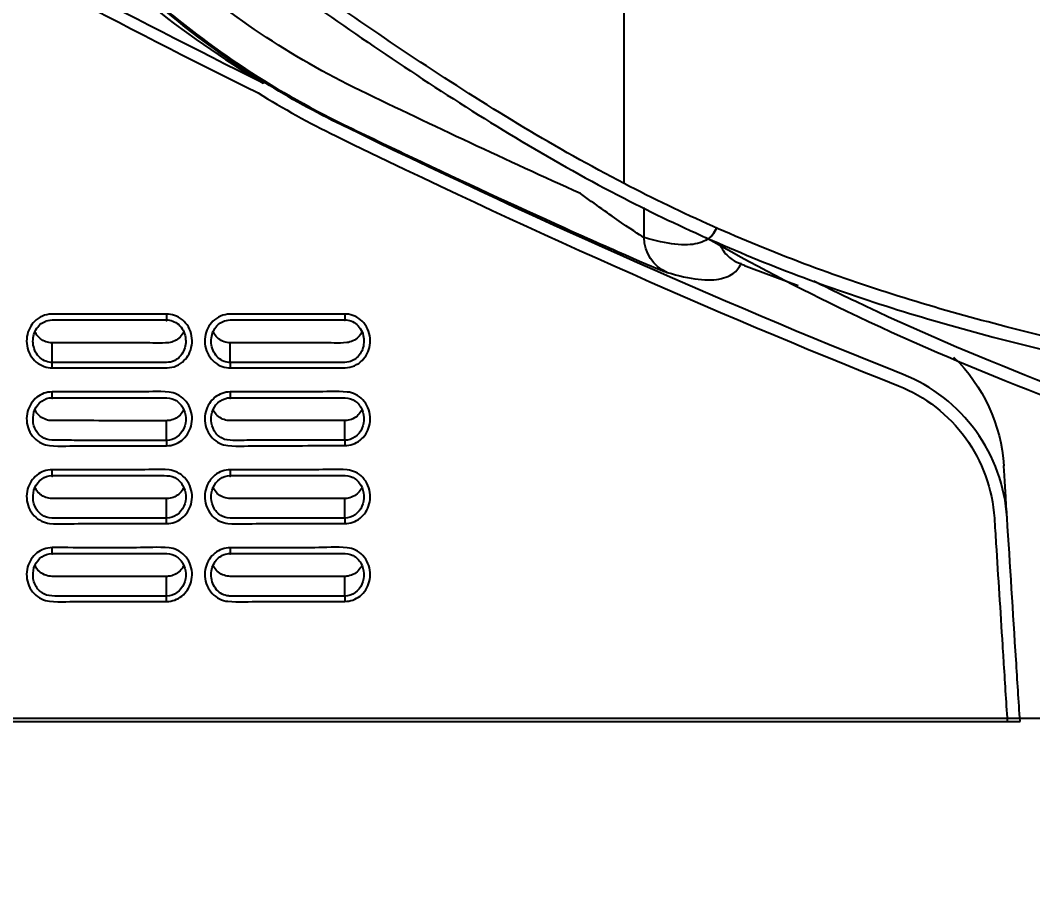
# Model space of a CAD drawing. Extents: x 5656 to 11650, y -52 to 2475.
# Drawn here: x 9267.8 to 9347.4, y 662.2 to 730 of the extents above; entities that cross this region are included whole.
import ezdxf

# ---------------------------------------------------------------- set-up
doc = ezdxf.new("R2010")
doc.units = 0
doc.header["$LTSCALE"] = 20
doc.header["$MEASUREMENT"] = 0
doc.layers.get('0').update_dxf_attribs({"linetype": 'CONTINUOUS'})
doc.layers.get('DEFPOINTS').update_dxf_attribs({"linetype": 'CONTINUOUS'})
doc.layers.add('1', color=7, linetype='CONTINUOUS')
doc.styles.get("Standard").update_dxf_attribs({"font": 'NanumGothic.ttf'})
doc.dimstyles.get("Standard").update_dxf_attribs({"dimtxt": 2.7, "dimasz": 2.5, "dimexe": 1.5, "dimexo": 1.5, "dimgap": 1.5, "dimtad": 1, "dimdec": 0, "dimlfac": 10, "dimzin": 0, "dimdsep": 46, "dimtxsty": 'Standard', "dimcen": 0, "dimclrt": 2, "dimadec": 0, "dimazin": 0, "dimtfac": 1, "dimtdec": 0, "dimtmove": 0, "dimatfit": 3, "dimfxl": 0, "dimtolj": 1, "dimtzin": 0, "dimarcsym": 0})

# ---------------------------------------------------------------- blocks, each defined once
blk = doc.blocks.new('*D23')
at = {"color": 3, "linetype": 'ByBlock', "lineweight": -2}
for p, q in [((9712.298, 691.893), (9712.298, 42.121)), ((9014.743, 293.403), (9014.743, 42.121)), ((9034.743, 47.121), (9692.298, 47.121))]:
    blk.add_line(p, q, dxfattribs=at)
at = {"color": 3}
for points in [[(9034.743, 50.454), (9034.743, 43.787), (9014.743, 47.121)], [(9692.298, 50.454), (9692.298, 43.787), (9712.298, 47.121)]]:
    blk.add_solid(points, dxfattribs=at)
at = {"layer": 'DEFPOINTS', "color": 0}
for p in [(9712.298, 693.393), (9014.743, 294.903), (9712.298, 47.121)]:
    blk.add_point(p, dxfattribs=at)
at = {"color": 2, "insert": (9363.52, 70.64), "char_height": 25, "attachment_point": 5}
blk.add_mtext('\\A1;{\\fNanumGothic|b0|i0|c0|p50;700}', dxfattribs=at)

msp = doc.modelspace()

# ---------------------------------------------------------------- linework, layer by layer
at = {"color": 7}
msp.add_line((9039.918, 675.151), (9703.298, 675.151), dxfattribs=at)
at = {"layer": '1', "color": 0, "linetype": 'Continuous'}
for p, q in [((9270.325, 703.097), (9270.325, 704.642)), ((9284.325, 703.096), (9284.325, 704.642)), ((9279.325, 696.979), (9279.325, 698.525)), ((9293.325, 696.985), (9293.325, 698.531)), ((9279.325, 690.864), (9279.325, 692.41)), ((9293.325, 690.868), (9293.325, 692.414)), ((9279.325, 684.748), (9279.325, 686.294)), ((9293.325, 684.751), (9293.325, 686.297))]:
    msp.add_line(p, q, dxfattribs=at)
at = {"layer": '1', "color": 0, "linetype": 'Continuous', "extrusion": (0, 0, -1)}
for centre, major_axis, ratio, start_param, end_param in [((9286.506, 724.229), (0.527, 0.85), 0.203101, 5.825232, 6.283098), ((9319.841, 712.926), (0.86, 2.874), 0.996884, 3.26037, 4.417299), ((9279.325, 706.878), (0, -0.5), 0.000356, 4.678122, 6.786029), ((9293.325, 706.886), (0, -0.5), 0.001551, 4.677702, 6.786029), ((9332.13, 694.168), (-12.974, -0.825), 0.999993, 2.402259, 3.142017), ((9270.325, 702.659), (0, -0.5), 0.001141, 1.605159, 2.638749), ((9284.325, 702.658), (0, -0.5), 0.000791, 3.644436, 4.677822), ((9270.325, 700.764), (0, 0.5), 0.001185, 2.638749, 4.74648), ((9284.325, 700.763), (0, 0.5), 0.000736, 1.536352, 3.644436), ((9279.325, 696.541), (0, 0.5), 0.000084, 0.502843, 1.536456), ((9293.325, 696.547), (0, 0.5), 0.001162, 0.502844, 1.535733), ((9270.325, 694.649), (0, 0.5), 0.001329, 2.638749, 4.746518), ((9284.325, 694.648), (0, -0.5), 0.000555, 4.6779, 6.786029), ((9279.325, 690.426), (0, 0.5), 0.000081, 4.746772, 5.780342), ((9293.325, 690.43), (0, -0.5), 0.00093, 3.644436, 4.677384), ((9270.325, 688.535), (0, -0.5), 0.001475, 5.780341, 7.888149), ((9284.325, 688.531), (0, 0.5), 0.000372, 1.536262, 3.644436), ((9279.325, 684.31), (0, -0.5), 0.000248, 1.605233, 2.638749), ((9293.325, 684.312), (0, 0.5), 0.000695, 0.502843, 1.535825)]:
    msp.add_ellipse(centre, major_axis=major_axis, ratio=ratio, start_param=start_param, end_param=end_param, dxfattribs=at)
at = {"layer": '1', "color": 0, "linetype": 'Continuous'}
for points, knots in [([(9324.437, 804.349), (9332.783, 801.094), (9353.199, 793.467), (9386.051, 782.547), (9423.052, 771.759), (9460.376, 761.825), (9493.916, 753.577), (9523.671, 747.365), (9549.432, 742.711), (9575.019, 738.488), (9600.011, 734.617), (9623.935, 731.384), (9646.673, 728.824), (9668.308, 726.935), (9688.416, 725.703), (9701.331, 725.251), (9707.321, 725.111)], [0, 0, 0, 0, 0.068423, 0.16654, 0.264421, 0.362867, 0.461642, 0.528285, 0.595086, 0.661645, 0.726435, 0.788313, 0.846094, 0.901252, 0.954235, 1, 1, 1, 1]), ([(9707.32, 725.088), (9707.321, 725.088), (9706.259, 725.106), (9703.084, 725.163), (9701.761, 725.188), (9698.555, 725.25), (9696.676, 725.287), (9690.34, 725.418), (9685.153, 725.531), (9675.913, 725.773), (9672.575, 725.866), (9665.565, 726.085), (9661.893, 726.209), (9650.59, 726.623), (9642.599, 726.959), (9625.76, 727.805), (9616.882, 728.32), (9598.758, 729.539), (9589.46, 730.244), (9570.421, 731.853), (9560.688, 732.741), (9541.054, 734.688), (9531.087, 735.779), (9511.188, 738.372), (9501.234, 739.873), (9471.392, 745.113), (9451.523, 749.588), (9421.776, 757.608), (9411.871, 760.505), (9392.117, 766.855), (9382.328, 770.281), (9353.229, 781.135), (9334.161, 789.163), (9315.323, 797.738)], [0, 0, 0, 0, 0.0625, 0.0625, 0.09375, 0.09375, 0.125, 0.125, 0.1875, 0.1875, 0.21875, 0.21875, 0.25, 0.25, 0.3125, 0.3125, 0.375, 0.375, 0.4375, 0.4375, 0.5, 0.5, 0.5625, 0.5625, 0.625, 0.625, 0.75, 0.75, 0.8125, 0.8125, 0.875, 0.875, 1, 1, 1, 1]), ([(9315.27, 717.151), (9315.272, 720.816), (9315.275, 724.48), (9315.285, 739.886), (9315.293, 751.627), (9315.308, 774.473), (9315.315, 785.578), (9315.322, 796.683)], [0, 0, 0, 0, 0.138228, 0.138228, 0.581115, 0.581115, 1, 1, 1, 1]), ([(9315.322, 796.683), (9334.218, 788.096), (9353.345, 780.06), (9382.537, 769.204), (9392.361, 765.78), (9412.176, 759.443), (9422.111, 756.553), (9451.949, 748.548), (9471.878, 744.084), (9501.813, 738.863), (9511.797, 737.368), (9531.758, 734.787), (9541.752, 733.702), (9561.439, 731.763), (9571.199, 730.878), (9590.281, 729.281), (9599.601, 728.581), (9617.768, 727.371), (9626.666, 726.861), (9643.535, 726.023), (9651.539, 725.692), (9662.861, 725.286), (9666.541, 725.165), (9673.554, 724.954), (9676.893, 724.864), (9686.131, 724.633), (9691.316, 724.525), (9697.651, 724.401), (9699.529, 724.366), (9702.733, 724.309), (9704.055, 724.286), (9707.226, 724.233), (9708.287, 724.217), (9708.286, 724.217)], [0, 0, 0, 0, 0.125, 0.125, 0.1875, 0.1875, 0.25, 0.25, 0.375, 0.375, 0.4375, 0.4375, 0.5, 0.5, 0.5625, 0.5625, 0.625, 0.625, 0.6875, 0.6875, 0.75, 0.75, 0.78125, 0.78125, 0.8125, 0.8125, 0.875, 0.875, 0.90625, 0.90625, 0.9375, 0.9375, 1, 1, 1, 1]), ([(9254.849, 782.415), (9254.905, 776.067), (9255.856, 769.765), (9259.398, 757.759), (9262.047, 751.914), (9267.077, 743.973), (9268.929, 741.451), (9272.99, 736.656), (9275.216, 734.371), (9282.27, 728.074), (9287.518, 724.556), (9293.233, 721.791)], [0, 0, 0, 0, 0.25, 0.25, 0.5, 0.5, 0.625, 0.625, 0.75, 0.75, 1, 1, 1, 1]), ([(9294.539, 724.454), (9289.071, 727.1), (9284.095, 730.435), (9277.351, 736.447), (9275.219, 738.633), (9271.33, 743.217), (9269.557, 745.63), (9264.741, 753.224), (9262.205, 758.816), (9258.813, 770.301), (9257.902, 776.33), (9257.849, 782.404)], [0, 0, 0, 0, 0.25, 0.25, 0.375, 0.375, 0.5, 0.5, 0.75, 0.75, 1, 1, 1, 1]), ([(9315.27, 717.151), (9309.929, 719.92), (9304.791, 723.062), (9294.713, 729.705), (9289.751, 733.169), (9284.872, 736.783)], [0, 0, 0, 0, 0.5, 0.5, 1, 1, 1, 1]), ([(9284.28, 735.945), (9289.25, 732.264), (9294.305, 728.737), (9304.577, 721.981), (9309.817, 718.793), (9315.269, 715.992)], [0, 0, 0, 0, 0.5, 0.5, 1, 1, 1, 1]), ([(9293.233, 721.791), (9295.033, 720.92), (9296.837, 720.056), (9302.615, 717.317), (9306.604, 715.47), (9310.61, 713.663)], [0, 0, 0, 0, 0.312735, 0.312735, 1, 1, 1, 1]), ([(9712.298, 693.393), (9712.299, 693.393), (9711.201, 693.393), (9706.886, 693.394), (9703.701, 693.395), (9695.298, 693.403), (9690.016, 693.409), (9680.967, 693.422), (9677.752, 693.428), (9670.933, 693.44), (9667.32, 693.448), (9656.192, 693.476), (9648.267, 693.501), (9631.653, 693.563), (9623.033, 693.601), (9605.19, 693.69), (9595.968, 693.741), (9576.909, 693.862), (9567.12, 693.933), (9537.737, 694.187), (9517.871, 694.409), (9477.586, 695.064), (9457.113, 695.476), (9426.184, 696.567), (9415.877, 697.009), (9395.291, 698.252), (9385.01, 699.051), (9364.57, 701.696), (9354.407, 703.513), (9339.301, 707.47), (9334.267, 709.03), (9324.544, 712.68), (9319.835, 714.784), (9315.27, 717.151)], [0, 0, 0, 0, 0.0625, 0.0625, 0.125, 0.125, 0.1875, 0.1875, 0.21875, 0.21875, 0.25, 0.25, 0.3125, 0.3125, 0.375, 0.375, 0.4375, 0.4375, 0.5, 0.5, 0.625, 0.625, 0.75, 0.75, 0.8125, 0.8125, 0.875, 0.875, 0.9375, 0.9375, 0.96875, 0.96875, 1, 1, 1, 1]), ([(9316.849, 712.91), (9316.743, 712.951), (9316.02, 713.424), (9314.131, 714.723), (9312.979, 715.538), (9311.844, 716.361)], [0, 0, 0, 0, 0.5, 0.5, 1, 1, 1, 1]), ([(9315.269, 715.992), (9319.828, 713.65), (9324.53, 711.568), (9334.234, 707.952), (9339.254, 706.406), (9354.311, 702.477), (9364.441, 700.666), (9384.813, 698.024), (9395.06, 697.221), (9415.578, 695.972), (9425.852, 695.529), (9456.68, 694.434), (9477.091, 694.022), (9517.252, 693.363), (9537.058, 693.139), (9566.351, 692.877), (9576.109, 692.803), (9595.125, 692.675), (9604.326, 692.622), (9622.129, 692.529), (9630.73, 692.49), (9647.308, 692.424), (9655.223, 692.396), (9666.333, 692.362), (9669.942, 692.352), (9676.759, 692.333), (9679.972, 692.325), (9689.017, 692.304), (9694.3, 692.294), (9702.705, 692.278), (9705.891, 692.273), (9710.208, 692.266), (9711.305, 692.264), (9711.305, 692.264)], [0, 0, 0, 0, 0.03125, 0.03125, 0.0625, 0.0625, 0.125, 0.125, 0.1875, 0.1875, 0.25, 0.25, 0.375, 0.375, 0.5, 0.5, 0.5625, 0.5625, 0.625, 0.625, 0.6875, 0.6875, 0.75, 0.75, 0.78125, 0.78125, 0.8125, 0.8125, 0.875, 0.875, 0.9375, 0.9375, 1, 1, 1, 1]), ([(9310.61, 713.663), (9312.535, 712.795), (9314.462, 711.944), (9317.45, 710.652), (9318.486, 710.222), (9318.647, 710.173)], [0, 0, 0, 0, 0.5, 0.5, 1, 1, 1, 1]), ([(9321.992, 712.893), (9322.043, 712.935), (9322.091, 712.978), (9322.378, 713.272), (9322.499, 713.597), (9322.5, 713.598), (9322.378, 713.272), (9321.891, 712.773), (9321.525, 712.559), (9320.086, 712.209), (9318.668, 712.364), (9316.849, 712.91)], [0, 0, 0, 0, 0.034488, 0.034488, 0.227591, 0.227591, 0.420693, 0.420693, 0.613795, 0.613795, 1, 1, 1, 1]), ([(9321.688, 712.925), (9325.307, 710.849), (9329.02, 708.93), (9342.107, 702.664), (9351.76, 698.936), (9371.459, 692.631), (9381.509, 690.076), (9401.807, 686.188), (9412.081, 684.872), (9432.675, 683.363), (9442.986, 683.205), (9463.535, 683.18), (9473.778, 683.19), (9504.34, 683.19), (9524.517, 683.19), (9564.114, 683.191), (9583.561, 683.191), (9620.21, 683.191), (9637.37, 683.191), (9660.496, 683.19), (9667.701, 683.19), (9680.407, 683.19), (9685.914, 683.19), (9694.763, 683.19), (9698.142, 683.19), (9702.594, 683.19), (9703.721, 683.19), (9703.72, 683.19)], [0, 0, 0, 0, 0.026199, 0.026199, 0.09112, 0.09112, 0.15604, 0.15604, 0.22096, 0.22096, 0.28588, 0.28588, 0.3508, 0.3508, 0.48064, 0.48064, 0.61048, 0.61048, 0.74032, 0.74032, 0.80524, 0.80524, 0.87016, 0.87016, 0.93508, 0.93508, 1, 1, 1, 1]), ([(9322.779, 712.358), (9322.843, 712.223), (9323.1, 711.773), (9323.64, 711.194), (9324.2, 710.936), (9324.457, 710.858)], [0, 0, 0, 0, 0.193652, 0.663164, 1, 1, 1, 1]), ([(9318.647, 710.173), (9320.485, 709.621), (9321.926, 709.46), (9323.407, 709.798), (9323.787, 710.008), (9324.302, 710.5), (9324.438, 710.823), (9324.438, 710.822), (9324.438, 710.822), (9324.438, 710.822)], [0, 0, 0, 0, 0.499963, 0.499963, 0.749944, 0.749944, 0.999925, 0.999925, 1, 1, 1, 1]), ([(9704.719, 684.155), (9704.72, 684.155), (9703.597, 684.156), (9699.159, 684.156), (9695.792, 684.156), (9686.969, 684.156), (9681.479, 684.156), (9668.799, 684.156), (9661.607, 684.156), (9638.494, 684.156), (9621.33, 684.156), (9584.663, 684.156), (9565.197, 684.156), (9525.544, 684.156), (9505.334, 684.156), (9474.722, 684.155), (9464.461, 684.148), (9443.876, 684.165), (9433.546, 684.3), (9412.911, 685.76), (9402.613, 687.052), (9382.268, 690.899), (9372.193, 693.439), (9352.445, 699.72), (9342.767, 703.44), (9332.334, 708.416), (9331.254, 708.943), (9330.18, 709.481)], [0, 0, 0, 0, 0.066155, 0.066155, 0.132311, 0.132311, 0.198466, 0.198466, 0.264621, 0.264621, 0.396932, 0.396932, 0.529242, 0.529242, 0.661553, 0.661553, 0.727708, 0.727708, 0.793864, 0.793864, 0.860019, 0.860019, 0.926174, 0.926174, 0.99233, 0.99233, 1, 1, 1, 1]), ([(9279.326, 706.895), (9277.851, 706.894), (9276.376, 706.894), (9273.427, 706.895), (9271.952, 706.895), (9270.477, 706.896), (9270.23, 706.896), (9269.975, 706.88), (9269.501, 706.728), (9269.274, 706.601), (9268.913, 706.3), (9268.766, 706.129), (9268.529, 705.747), (9268.439, 705.528), (9268.329, 705.067), (9268.312, 704.819), (9268.358, 704.329), (9268.425, 704.081), (9268.634, 703.631), (9268.78, 703.422), (9269.123, 703.082), (9269.323, 702.943), (9269.741, 702.754), (9269.964, 702.697), (9270.233, 702.677), (9270.279, 702.676), (9270.325, 702.676)], [0, 0, 0, 0, 0.28603, 0.28603, 0.572065, 0.572065, 0.572065, 0.620511, 0.620511, 0.669566, 0.669566, 0.712304, 0.712304, 0.757289, 0.757289, 0.80458, 0.80458, 0.853294, 0.853294, 0.901539, 0.901539, 0.947611, 0.947611, 0.991159, 0.991159, 1, 1, 1, 1]), ([(9270.325, 702.676), (9271.8, 702.675), (9273.274, 702.674), (9276.224, 702.674), (9277.699, 702.674), (9279.173, 702.674), (9279.421, 702.674), (9279.675, 702.69), (9280.15, 702.843), (9280.377, 702.969), (9280.737, 703.271), (9280.884, 703.442), (9281.122, 703.825), (9281.212, 704.044), (9281.322, 704.506), (9281.339, 704.754), (9281.292, 705.245), (9281.225, 705.493), (9281.015, 705.943), (9280.87, 706.151), (9280.527, 706.491), (9280.327, 706.629), (9279.908, 706.817), (9279.686, 706.874), (9279.418, 706.893), (9279.372, 706.895), (9279.326, 706.895)], [0, 0, 0, 0, 0.286027, 0.286027, 0.572049, 0.572049, 0.572049, 0.620498, 0.620498, 0.669553, 0.669553, 0.712324, 0.712324, 0.757375, 0.757375, 0.804735, 0.804735, 0.853481, 0.853481, 0.901695, 0.901695, 0.947695, 0.947695, 0.991176, 0.991176, 1, 1, 1, 1]), ([(9293.326, 706.903), (9292.993, 706.903), (9292.66, 706.902), (9290.993, 706.901), (9289.66, 706.9), (9287.044, 706.898), (9285.761, 706.897), (9284.478, 706.897), (9284.23, 706.897), (9283.976, 706.88), (9283.502, 706.727), (9283.274, 706.6), (9282.914, 706.298), (9282.767, 706.127), (9282.53, 705.744), (9282.439, 705.524), (9282.33, 705.063), (9282.313, 704.814), (9282.36, 704.324), (9282.427, 704.076), (9282.637, 703.626), (9282.783, 703.417), (9283.126, 703.079), (9283.326, 702.94), (9283.744, 702.753), (9283.967, 702.696), (9284.235, 702.677), (9284.28, 702.675), (9284.326, 702.675)], [0, 0, 0, 0, 0.064652, 0.064652, 0.323258, 0.323258, 0.572033, 0.572033, 0.572033, 0.620506, 0.620506, 0.669583, 0.669583, 0.712378, 0.712378, 0.75745, 0.75745, 0.804822, 0.804822, 0.853572, 0.853572, 0.901784, 0.901784, 0.947776, 0.947776, 0.991242, 0.991242, 1, 1, 1, 1]), ([(9284.326, 702.675), (9285.801, 702.676), (9287.275, 702.677), (9290.225, 702.679), (9291.699, 702.68), (9293.174, 702.681), (9293.422, 702.681), (9293.676, 702.698), (9294.15, 702.851), (9294.377, 702.978), (9294.738, 703.28), (9294.885, 703.451), (9295.122, 703.834), (9295.213, 704.054), (9295.322, 704.516), (9295.339, 704.765), (9295.292, 705.255), (9295.225, 705.503), (9295.015, 705.953), (9294.869, 706.162), (9294.526, 706.501), (9294.326, 706.639), (9293.908, 706.826), (9293.685, 706.882), (9293.418, 706.901), (9293.372, 706.903), (9293.326, 706.903)], [0, 0, 0, 0, 0.286007, 0.286007, 0.57201, 0.57201, 0.57201, 0.620474, 0.620474, 0.669542, 0.669542, 0.712344, 0.712344, 0.757444, 0.757444, 0.804855, 0.804855, 0.853633, 0.853633, 0.901844, 0.901844, 0.947806, 0.947806, 0.991237, 0.991237, 1, 1, 1, 1]), ([(9270.325, 703.097), (9270.325, 703.097), (9270.325, 703.097), (9270.29, 703.097), (9270.254, 703.098), (9270.046, 703.115), (9269.874, 703.162), (9269.554, 703.317), (9269.404, 703.431), (9269.15, 703.705), (9269.045, 703.871), (9268.895, 704.225), (9268.849, 704.416), (9268.816, 704.795), (9268.828, 704.986), (9268.905, 705.343), (9268.969, 705.514), (9269.14, 705.817), (9269.248, 705.954), (9269.492, 706.175), (9269.629, 706.264), (9269.808, 706.341), (9269.84, 706.354), (9270.065, 706.431), (9270.275, 706.441), (9270.478, 706.441), (9271.952, 706.44), (9273.427, 706.44), (9276.376, 706.439), (9277.851, 706.439), (9279.325, 706.439)], [0, 0, 0, 0, 0.000004, 0.000004, 0.007509, 0.007509, 0.044592, 0.044592, 0.083962, 0.083962, 0.125407, 0.125407, 0.167457, 0.167457, 0.208334, 0.208334, 0.247101, 0.247101, 0.283743, 0.283743, 0.317965, 0.317965, 0.325359, 0.325359, 0.369148, 0.369148, 0.369148, 0.684574, 0.684574, 1, 1, 1, 1]), ([(9279.325, 706.439), (9279.326, 706.439), (9279.326, 706.439), (9279.361, 706.439), (9279.397, 706.438), (9279.604, 706.422), (9279.776, 706.375), (9280.096, 706.22), (9280.246, 706.107), (9280.501, 705.834), (9280.606, 705.668), (9280.756, 705.315), (9280.802, 705.123), (9280.835, 704.744), (9280.823, 704.553), (9280.746, 704.195), (9280.682, 704.024), (9280.511, 703.72), (9280.403, 703.583), (9280.159, 703.362), (9280.022, 703.272), (9279.843, 703.195), (9279.81, 703.183), (9279.586, 703.105), (9279.376, 703.095), (9279.173, 703.095), (9277.699, 703.095), (9276.224, 703.095), (9273.275, 703.095), (9271.8, 703.096), (9270.325, 703.097)], [0, 0, 0, 0, 0.000004, 0.000004, 0.007494, 0.007494, 0.044516, 0.044516, 0.083812, 0.083812, 0.12522, 0.12522, 0.167293, 0.167293, 0.208235, 0.208235, 0.247071, 0.247071, 0.283756, 0.283756, 0.318018, 0.318018, 0.325384, 0.325384, 0.36918, 0.36918, 0.36918, 0.68459, 0.68459, 1, 1, 1, 1]), ([(9284.325, 703.096), (9284.325, 703.096), (9284.325, 703.096), (9284.29, 703.096), (9284.255, 703.098), (9284.048, 703.113), (9283.876, 703.161), (9283.556, 703.315), (9283.405, 703.428), (9283.151, 703.701), (9283.046, 703.867), (9282.896, 704.22), (9282.849, 704.412), (9282.816, 704.791), (9282.828, 704.982), (9282.905, 705.34), (9282.968, 705.511), (9283.14, 705.815), (9283.248, 705.952), (9283.492, 706.173), (9283.629, 706.263), (9283.808, 706.341), (9283.84, 706.353), (9284.065, 706.431), (9284.275, 706.441), (9284.478, 706.441), (9285.952, 706.442), (9287.427, 706.443), (9290.376, 706.445), (9291.851, 706.446), (9293.325, 706.448)], [0, 0, 0, 0, 0.000004, 0.000004, 0.007438, 0.007438, 0.044445, 0.044445, 0.083733, 0.083733, 0.125137, 0.125137, 0.167213, 0.167213, 0.208165, 0.208165, 0.247019, 0.247019, 0.283726, 0.283726, 0.318007, 0.318007, 0.325377, 0.325377, 0.369193, 0.369193, 0.369193, 0.684597, 0.684597, 1, 1, 1, 1]), ([(9293.325, 706.448), (9293.326, 706.448), (9293.326, 706.448), (9293.361, 706.448), (9293.396, 706.446), (9293.603, 706.43), (9293.775, 706.384), (9294.095, 706.23), (9294.245, 706.117), (9294.5, 705.844), (9294.605, 705.678), (9294.755, 705.325), (9294.802, 705.133), (9294.835, 704.754), (9294.823, 704.562), (9294.746, 704.204), (9294.682, 704.032), (9294.511, 703.729), (9294.403, 703.591), (9294.159, 703.37), (9294.022, 703.28), (9293.843, 703.203), (9293.811, 703.19), (9293.586, 703.112), (9293.376, 703.102), (9293.173, 703.102), (9291.699, 703.101), (9290.224, 703.1), (9287.275, 703.098), (9285.8, 703.097), (9284.325, 703.096)], [0, 0, 0, 0, 0.000004, 0.000004, 0.007442, 0.007442, 0.044417, 0.044417, 0.083675, 0.083675, 0.125075, 0.125075, 0.167176, 0.167176, 0.208167, 0.208167, 0.247055, 0.247055, 0.283775, 0.283775, 0.318066, 0.318066, 0.325423, 0.325423, 0.369233, 0.369233, 0.369233, 0.684617, 0.684617, 1, 1, 1, 1]), ([(9270.325, 704.642), (9270.16, 704.642), (9269.993, 704.671), (9269.681, 704.781), (9269.533, 704.863), (9269.273, 705.07), (9269.158, 705.197), (9269.037, 705.387), (9269.008, 705.439), (9268.982, 705.492)], [0, 0, 0, 0, 0.297265, 0.297265, 0.594361, 0.594361, 0.894648, 0.894648, 1, 1, 1, 1]), ([(9280.683, 705.519), (9280.682, 705.517), (9280.681, 705.516), (9280.607, 705.356), (9280.505, 705.209), (9280.263, 704.963), (9280.119, 704.861), (9279.813, 704.714), (9279.647, 704.666), (9279.48, 704.649), (9278.828, 704.58), (9278.169, 704.64), (9276.315, 704.64), (9275.117, 704.64), (9272.721, 704.641), (9271.523, 704.642), (9270.325, 704.642)], [0, 0, 0, 0, 0.000561, 0.000561, 0.04974, 0.04974, 0.098202, 0.098202, 0.145708, 0.145708, 0.145708, 0.329274, 0.329274, 0.664637, 0.664637, 1, 1, 1, 1]), ([(9284.325, 704.642), (9284.16, 704.642), (9283.993, 704.671), (9283.681, 704.78), (9283.533, 704.862), (9283.273, 705.068), (9283.159, 705.195), (9283.037, 705.385), (9283.008, 705.437), (9282.982, 705.49)], [0, 0, 0, 0, 0.297195, 0.297195, 0.594235, 0.594235, 0.894248, 0.894248, 1, 1, 1, 1]), ([(9294.683, 705.528), (9294.682, 705.527), (9294.682, 705.525), (9294.608, 705.366), (9294.506, 705.219), (9294.264, 704.972), (9294.12, 704.869), (9293.814, 704.722), (9293.648, 704.674), (9293.48, 704.656), (9292.828, 704.587), (9292.169, 704.647), (9290.315, 704.646), (9289.117, 704.645), (9286.721, 704.643), (9285.523, 704.643), (9284.325, 704.642)], [0, 0, 0, 0, 0.000449, 0.000449, 0.049668, 0.049668, 0.098183, 0.098183, 0.145731, 0.145731, 0.145731, 0.32936, 0.32936, 0.66468, 0.66468, 1, 1, 1, 1]), ([(9345.364, 690.899), (9345.207, 693.361), (9344.337, 695.749), (9341.471, 699.691), (9339.483, 701.245), (9337.189, 702.156)], [0, 0, 0, 0, 0.5, 0.5, 1, 1, 1, 1]), ([(9336.819, 701.265), (9338.937, 700.424), (9340.772, 698.989), (9343.418, 695.351), (9344.221, 693.147), (9344.365, 690.874)], [0, 0, 0, 0, 0.5, 0.5, 1, 1, 1, 1]), ([(9270.325, 700.781), (9270.11, 700.782), (9269.892, 700.744), (9269.487, 700.602), (9269.294, 700.495), (9268.953, 700.226), (9268.802, 700.06), (9268.555, 699.684), (9268.459, 699.469), (9268.338, 699.014), (9268.314, 698.767), (9268.346, 698.277), (9268.405, 698.028), (9268.602, 697.571), (9268.741, 697.357), (9269.075, 697.006), (9269.271, 696.86), (9269.686, 696.658), (9269.908, 696.594), (9270.131, 696.571), (9270.98, 696.484), (9271.838, 696.56), (9274.902, 696.559), (9277.114, 696.558), (9279.326, 696.558)], [0, 0, 0, 0, 0.042003, 0.042003, 0.083953, 0.083953, 0.126827, 0.126827, 0.171756, 0.171756, 0.219025, 0.219025, 0.267848, 0.267848, 0.31638, 0.31638, 0.362834, 0.362834, 0.406728, 0.406728, 0.406728, 0.571883, 0.571883, 1, 1, 1, 1]), ([(9279.325, 696.979), (9276.98, 696.979), (9274.635, 696.98), (9271.704, 696.981), (9271.117, 696.982), (9270.238, 696.982), (9269.942, 697.006), (9269.421, 697.278), (9269.211, 697.49), (9268.78, 698.232), (9268.748, 698.866), (9269.203, 699.917), (9269.739, 700.327), (9270.325, 700.326)], [0, 0, 0, 0, 0.5, 0.5, 0.625, 0.625, 0.6875, 0.6875, 0.75, 0.75, 0.875, 0.875, 1, 1, 1, 1]), ([(9279.326, 696.558), (9279.54, 696.558), (9279.758, 696.596), (9280.163, 696.739), (9280.356, 696.846), (9280.697, 697.115), (9280.848, 697.281), (9281.095, 697.657), (9281.191, 697.873), (9281.313, 698.329), (9281.337, 698.576), (9281.304, 699.066), (9281.245, 699.316), (9281.048, 699.772), (9280.908, 699.986), (9280.574, 700.337), (9280.378, 700.482), (9279.963, 700.683), (9279.741, 700.747), (9279.519, 700.77), (9278.67, 700.856), (9277.813, 700.779), (9274.749, 700.779), (9272.537, 700.78), (9270.325, 700.781)], [0, 0, 0, 0, 0.042006, 0.042006, 0.083958, 0.083958, 0.126865, 0.126865, 0.171859, 0.171859, 0.219199, 0.219199, 0.268059, 0.268059, 0.316567, 0.316567, 0.362952, 0.362952, 0.406779, 0.406779, 0.406779, 0.571816, 0.571816, 1, 1, 1, 1]), ([(9270.325, 700.326), (9272.671, 700.325), (9275.016, 700.324), (9277.948, 700.324), (9278.534, 700.324), (9279.414, 700.324), (9279.71, 700.301), (9280.231, 700.029), (9280.44, 699.816), (9280.872, 699.074), (9280.903, 698.44), (9280.447, 697.39), (9279.912, 696.979), (9279.325, 696.979)], [0, 0, 0, 0, 0.5, 0.5, 0.625, 0.625, 0.6875, 0.6875, 0.75, 0.75, 0.875, 0.875, 1, 1, 1, 1]), ([(9284.326, 700.781), (9284.111, 700.781), (9283.893, 700.743), (9283.488, 700.6), (9283.295, 700.493), (9282.954, 700.224), (9282.803, 700.057), (9282.556, 699.681), (9282.46, 699.465), (9282.338, 699.009), (9282.315, 698.761), (9282.347, 698.271), (9282.407, 698.021), (9282.604, 697.565), (9282.744, 697.352), (9283.078, 697.001), (9283.275, 696.856), (9283.689, 696.655), (9283.911, 696.592), (9284.134, 696.569), (9284.981, 696.483), (9285.838, 696.56), (9288.902, 696.561), (9291.114, 696.563), (9293.326, 696.564)], [0, 0, 0, 0, 0.042024, 0.042024, 0.083994, 0.083994, 0.126925, 0.126925, 0.171941, 0.171941, 0.219294, 0.219294, 0.26816, 0.26816, 0.316668, 0.316668, 0.363048, 0.363048, 0.406862, 0.406862, 0.406862, 0.571823, 0.571823, 1, 1, 1, 1]), ([(9293.325, 696.985), (9290.98, 696.983), (9288.635, 696.982), (9285.703, 696.981), (9285.116, 696.981), (9284.237, 696.98), (9283.941, 697.004), (9283.42, 697.276), (9283.21, 697.488), (9282.779, 698.23), (9282.749, 698.865), (9283.204, 699.915), (9283.739, 700.325), (9284.325, 700.325)], [0, 0, 0, 0, 0.5, 0.5, 0.625, 0.625, 0.6875, 0.6875, 0.75, 0.75, 0.875, 0.875, 1, 1, 1, 1]), ([(9284.325, 700.325), (9286.671, 700.326), (9289.017, 700.328), (9291.949, 700.33), (9292.535, 700.33), (9293.415, 700.331), (9293.711, 700.307), (9294.232, 700.035), (9294.441, 699.822), (9294.872, 699.08), (9294.902, 698.446), (9294.447, 697.396), (9293.912, 696.985), (9293.325, 696.985)], [0, 0, 0, 0, 0.5, 0.5, 0.625, 0.625, 0.6875, 0.6875, 0.75, 0.75, 0.875, 0.875, 1, 1, 1, 1]), ([(9293.326, 696.564), (9293.541, 696.564), (9293.759, 696.602), (9294.164, 696.745), (9294.357, 696.852), (9294.697, 697.122), (9294.849, 697.288), (9295.096, 697.665), (9295.192, 697.881), (9295.314, 698.337), (9295.337, 698.585), (9295.304, 699.075), (9295.245, 699.325), (9295.047, 699.781), (9294.908, 699.995), (9294.573, 700.345), (9294.377, 700.49), (9293.963, 700.691), (9293.741, 700.754), (9293.518, 700.777), (9292.671, 700.862), (9291.815, 700.785), (9288.751, 700.783), (9286.538, 700.782), (9284.326, 700.781)], [0, 0, 0, 0, 0.042017, 0.042017, 0.083978, 0.083978, 0.126914, 0.126914, 0.171955, 0.171955, 0.219345, 0.219345, 0.26824, 0.26824, 0.316752, 0.316752, 0.363106, 0.363106, 0.406886, 0.406886, 0.406886, 0.57177, 0.57177, 1, 1, 1, 1]), ([(9279.325, 698.525), (9278.51, 698.525), (9277.695, 698.525), (9274.695, 698.525), (9272.51, 698.526), (9270.325, 698.528), (9270.159, 698.528), (9269.991, 698.557), (9269.679, 698.667), (9269.53, 698.75), (9269.27, 698.957), (9269.156, 699.085), (9269.029, 699.285), (9268.996, 699.346), (9268.967, 699.409)], [0, 0, 0, 0, 0.228043, 0.228043, 0.839002, 0.839002, 0.839002, 0.886021, 0.886021, 0.933013, 0.933013, 0.980378, 0.980378, 1, 1, 1, 1]), ([(9280.665, 699.366), (9280.592, 699.219), (9280.495, 699.083), (9280.259, 698.845), (9280.116, 698.743), (9279.809, 698.597), (9279.643, 698.55), (9279.426, 698.528), (9279.376, 698.525), (9279.325, 698.525)], [0, 0, 0, 0, 0.295824, 0.295824, 0.606159, 0.606159, 0.910367, 0.910367, 1, 1, 1, 1]), ([(9293.325, 698.531), (9292.51, 698.531), (9291.695, 698.53), (9288.695, 698.528), (9286.511, 698.527), (9284.328, 698.526), (9284.162, 698.526), (9283.993, 698.555), (9283.68, 698.665), (9283.531, 698.747), (9283.271, 698.955), (9283.157, 699.082), (9283.03, 699.281), (9282.997, 699.342), (9282.968, 699.406)], [0, 0, 0, 0, 0.228079, 0.228079, 0.838918, 0.838918, 0.838918, 0.885998, 0.885998, 0.933065, 0.933065, 0.980356, 0.980356, 1, 1, 1, 1]), ([(9294.665, 699.374), (9294.593, 699.227), (9294.496, 699.091), (9294.261, 698.853), (9294.118, 698.751), (9293.811, 698.604), (9293.645, 698.557), (9293.427, 698.534), (9293.376, 698.531), (9293.325, 698.531)], [0, 0, 0, 0, 0.294737, 0.294737, 0.605194, 0.605194, 0.909458, 0.909458, 1, 1, 1, 1]), ([(9270.325, 694.667), (9270.11, 694.667), (9269.892, 694.63), (9269.487, 694.487), (9269.294, 694.38), (9268.953, 694.112), (9268.802, 693.945), (9268.555, 693.57), (9268.459, 693.355), (9268.338, 692.899), (9268.314, 692.652), (9268.346, 692.163), (9268.405, 691.913), (9268.601, 691.457), (9268.741, 691.243), (9269.075, 690.891), (9269.271, 690.746), (9269.686, 690.543), (9269.908, 690.479), (9270.131, 690.456), (9270.98, 690.369), (9271.838, 690.445), (9274.902, 690.443), (9277.114, 690.443), (9279.325, 690.443)], [0, 0, 0, 0, 0.042, 0.042, 0.083947, 0.083947, 0.126815, 0.126815, 0.171738, 0.171738, 0.219004, 0.219004, 0.267827, 0.267827, 0.316364, 0.316364, 0.362825, 0.362825, 0.406725, 0.406725, 0.406725, 0.571889, 0.571889, 1, 1, 1, 1]), ([(9279.325, 690.443), (9279.54, 690.443), (9279.758, 690.48), (9280.163, 690.623), (9280.356, 690.73), (9280.697, 690.999), (9280.848, 691.166), (9281.095, 691.541), (9281.191, 691.757), (9281.313, 692.213), (9281.337, 692.46), (9281.304, 692.95), (9281.245, 693.2), (9281.048, 693.656), (9280.908, 693.87), (9280.574, 694.221), (9280.378, 694.366), (9279.963, 694.568), (9279.741, 694.631), (9279.519, 694.654), (9278.67, 694.741), (9277.813, 694.664), (9274.749, 694.664), (9272.537, 694.665), (9270.325, 694.667)], [0, 0, 0, 0, 0.042003, 0.042003, 0.083951, 0.083951, 0.126852, 0.126852, 0.171839, 0.171839, 0.219174, 0.219174, 0.268035, 0.268035, 0.316549, 0.316549, 0.362942, 0.362942, 0.406775, 0.406775, 0.406775, 0.571821, 0.571821, 1, 1, 1, 1]), ([(9284.326, 694.665), (9284.111, 694.665), (9283.893, 694.627), (9283.488, 694.484), (9283.295, 694.377), (9282.954, 694.108), (9282.803, 693.941), (9282.556, 693.565), (9282.46, 693.349), (9282.338, 692.893), (9282.314, 692.646), (9282.347, 692.156), (9282.407, 691.906), (9282.604, 691.45), (9282.744, 691.236), (9283.078, 690.885), (9283.274, 690.74), (9283.689, 690.539), (9283.911, 690.476), (9284.133, 690.453), (9284.981, 690.367), (9285.838, 690.444), (9288.902, 690.445), (9291.114, 690.446), (9293.326, 690.447)], [0, 0, 0, 0, 0.04202, 0.04202, 0.083986, 0.083986, 0.12691, 0.12691, 0.171919, 0.171919, 0.219268, 0.219268, 0.268134, 0.268134, 0.316648, 0.316648, 0.363036, 0.363036, 0.406857, 0.406857, 0.406857, 0.57183, 0.57183, 1, 1, 1, 1]), ([(9293.326, 690.447), (9293.541, 690.447), (9293.759, 690.485), (9294.164, 690.628), (9294.356, 690.735), (9294.697, 691.004), (9294.849, 691.171), (9295.096, 691.547), (9295.192, 691.763), (9295.313, 692.22), (9295.337, 692.467), (9295.304, 692.958), (9295.245, 693.207), (9295.048, 693.664), (9294.908, 693.877), (9294.574, 694.228), (9294.377, 694.373), (9293.963, 694.574), (9293.741, 694.637), (9293.518, 694.66), (9292.671, 694.745), (9291.815, 694.668), (9288.75, 694.667), (9286.538, 694.665), (9284.326, 694.665)], [0, 0, 0, 0, 0.042012, 0.042012, 0.083969, 0.083969, 0.126896, 0.126896, 0.171927, 0.171927, 0.219311, 0.219311, 0.268206, 0.268206, 0.316725, 0.316725, 0.363091, 0.363091, 0.40688, 0.40688, 0.40688, 0.571778, 0.571778, 1, 1, 1, 1]), ([(9345.364, 690.899), (9345.364, 690.903), (9345.339, 691.292), (9345.259, 692.547), (9345.225, 693.083), (9345.17, 693.95), (9345.151, 694.249), (9345.118, 694.764), (9345.103, 694.996), (9345.103, 694.996), (9345.104, 694.995), (9345.104, 694.993)], [0, 0, 0, 0, 0.496185, 0.496185, 0.744278, 0.744278, 0.868325, 0.868325, 0.992371, 0.992371, 1, 1, 1, 1]), ([(9279.325, 690.864), (9276.98, 690.864), (9274.635, 690.864), (9271.704, 690.866), (9271.117, 690.867), (9270.238, 690.867), (9269.942, 690.891), (9269.421, 691.163), (9269.211, 691.376), (9268.78, 692.117), (9268.748, 692.752), (9269.203, 693.802), (9269.739, 694.212), (9270.325, 694.212)], [0, 0, 0, 0, 0.5, 0.5, 0.625, 0.625, 0.6875, 0.6875, 0.75, 0.75, 0.875, 0.875, 1, 1, 1, 1]), ([(9270.325, 694.212), (9272.671, 694.21), (9275.016, 694.209), (9277.948, 694.209), (9278.534, 694.209), (9279.414, 694.209), (9279.71, 694.185), (9280.231, 693.913), (9280.44, 693.701), (9280.872, 692.959), (9280.903, 692.324), (9280.447, 691.274), (9279.912, 690.864), (9279.325, 690.864)], [0, 0, 0, 0, 0.5, 0.5, 0.625, 0.625, 0.6875, 0.6875, 0.75, 0.75, 0.875, 0.875, 1, 1, 1, 1]), ([(9293.325, 690.868), (9290.98, 690.867), (9288.635, 690.866), (9285.703, 690.865), (9285.116, 690.864), (9284.237, 690.864), (9283.941, 690.888), (9283.42, 691.16), (9283.21, 691.372), (9282.779, 692.114), (9282.749, 692.749), (9283.204, 693.799), (9283.739, 694.209), (9284.325, 694.209)], [0, 0, 0, 0, 0.5, 0.5, 0.625, 0.625, 0.6875, 0.6875, 0.75, 0.75, 0.875, 0.875, 1, 1, 1, 1]), ([(9284.325, 694.209), (9286.671, 694.21), (9289.017, 694.211), (9291.949, 694.213), (9292.535, 694.213), (9293.415, 694.214), (9293.711, 694.19), (9294.232, 693.918), (9294.441, 693.705), (9294.872, 692.963), (9294.902, 692.329), (9294.447, 691.279), (9293.912, 690.868), (9293.325, 690.868)], [0, 0, 0, 0, 0.5, 0.5, 0.625, 0.625, 0.6875, 0.6875, 0.75, 0.75, 0.875, 0.875, 1, 1, 1, 1]), ([(9279.325, 692.41), (9278.51, 692.41), (9277.695, 692.41), (9274.694, 692.41), (9272.51, 692.41), (9270.325, 692.413), (9270.159, 692.413), (9269.991, 692.442), (9269.679, 692.552), (9269.53, 692.635), (9269.27, 692.843), (9269.156, 692.971), (9269.029, 693.17), (9268.996, 693.231), (9268.967, 693.294)], [0, 0, 0, 0, 0.228042, 0.228042, 0.839024, 0.839024, 0.839024, 0.886046, 0.886046, 0.93304, 0.93304, 0.98041, 0.98041, 1, 1, 1, 1]), ([(9280.665, 693.25), (9280.592, 693.103), (9280.495, 692.967), (9280.259, 692.729), (9280.115, 692.627), (9279.809, 692.481), (9279.643, 692.434), (9279.426, 692.412), (9279.376, 692.41), (9279.325, 692.41)], [0, 0, 0, 0, 0.296134, 0.296134, 0.606428, 0.606428, 0.910587, 0.910587, 1, 1, 1, 1]), ([(9293.325, 692.414), (9292.51, 692.414), (9291.695, 692.413), (9288.695, 692.412), (9286.511, 692.411), (9284.327, 692.41), (9284.161, 692.41), (9283.993, 692.439), (9283.68, 692.549), (9283.531, 692.631), (9283.271, 692.839), (9283.157, 692.966), (9283.03, 693.165), (9282.997, 693.227), (9282.967, 693.29)], [0, 0, 0, 0, 0.228075, 0.228075, 0.838938, 0.838938, 0.838938, 0.886001, 0.886001, 0.933048, 0.933048, 0.980347, 0.980347, 1, 1, 1, 1]), ([(9294.665, 693.256), (9294.593, 693.11), (9294.496, 692.974), (9294.261, 692.736), (9294.117, 692.633), (9293.811, 692.487), (9293.645, 692.44), (9293.427, 692.417), (9293.376, 692.414), (9293.325, 692.414)], [0, 0, 0, 0, 0.294788, 0.294788, 0.605238, 0.605238, 0.909486, 0.909486, 1, 1, 1, 1]), ([(9344.365, 690.874), (9344.407, 690.209), (9344.449, 689.544), (9344.66, 686.22), (9344.829, 683.561), (9345.022, 680.508), (9345.047, 680.114), (9345.174, 678.115), (9345.276, 676.509), (9345.378, 674.903)], [0, 0, 0, 0, 0.124882, 0.124882, 0.624411, 0.624411, 0.698332, 0.698332, 1, 1, 1, 1]), ([(9346.38, 674.903), (9346.278, 676.517), (9346.175, 678.131), (9345.836, 683.463), (9345.6, 687.181), (9345.364, 690.899)], [0, 0, 0, 0, 0.302745, 0.302745, 1, 1, 1, 1]), ([(9270.325, 688.552), (9270.11, 688.552), (9269.892, 688.515), (9269.487, 688.372), (9269.294, 688.265), (9268.953, 687.997), (9268.802, 687.83), (9268.555, 687.455), (9268.459, 687.24), (9268.338, 686.785), (9268.314, 686.538), (9268.346, 686.048), (9268.405, 685.799), (9268.601, 685.342), (9268.741, 685.128), (9269.074, 684.777), (9269.271, 684.631), (9269.686, 684.428), (9269.908, 684.364), (9270.131, 684.341), (9270.98, 684.254), (9271.838, 684.33), (9274.902, 684.328), (9277.114, 684.327), (9279.325, 684.327)], [0, 0, 0, 0, 0.041996, 0.041996, 0.08394, 0.08394, 0.126803, 0.126803, 0.17172, 0.17172, 0.218982, 0.218982, 0.267806, 0.267806, 0.316347, 0.316347, 0.362816, 0.362816, 0.406721, 0.406721, 0.406721, 0.571895, 0.571895, 1, 1, 1, 1]), ([(9279.325, 684.327), (9279.54, 684.327), (9279.758, 684.365), (9280.163, 684.507), (9280.356, 684.614), (9280.697, 684.883), (9280.848, 685.05), (9281.095, 685.425), (9281.191, 685.641), (9281.313, 686.097), (9281.337, 686.344), (9281.304, 686.834), (9281.245, 687.084), (9281.048, 687.54), (9280.908, 687.754), (9280.574, 688.105), (9280.378, 688.25), (9279.963, 688.452), (9279.742, 688.516), (9279.519, 688.538), (9278.67, 688.625), (9277.813, 688.548), (9274.749, 688.549), (9272.537, 688.55), (9270.325, 688.552)], [0, 0, 0, 0, 0.041999, 0.041999, 0.083943, 0.083943, 0.126838, 0.126838, 0.171818, 0.171818, 0.219149, 0.219149, 0.26801, 0.26801, 0.316529, 0.316529, 0.362931, 0.362931, 0.40677, 0.40677, 0.40677, 0.571827, 0.571827, 1, 1, 1, 1]), ([(9284.326, 688.549), (9284.111, 688.549), (9283.893, 688.511), (9283.488, 688.368), (9283.295, 688.261), (9282.954, 687.992), (9282.803, 687.825), (9282.556, 687.449), (9282.46, 687.234), (9282.338, 686.777), (9282.314, 686.53), (9282.347, 686.04), (9282.407, 685.79), (9282.604, 685.334), (9282.743, 685.12), (9283.077, 684.77), (9283.274, 684.624), (9283.688, 684.423), (9283.91, 684.359), (9284.133, 684.337), (9284.981, 684.251), (9285.838, 684.327), (9288.902, 684.328), (9291.114, 684.329), (9293.326, 684.33)], [0, 0, 0, 0, 0.042016, 0.042016, 0.083977, 0.083977, 0.126895, 0.126895, 0.171897, 0.171897, 0.219241, 0.219241, 0.268107, 0.268107, 0.316627, 0.316627, 0.363024, 0.363024, 0.406852, 0.406852, 0.406852, 0.571838, 0.571838, 1, 1, 1, 1]), ([(9293.326, 684.33), (9293.541, 684.33), (9293.758, 684.368), (9294.163, 684.511), (9294.356, 684.618), (9294.697, 684.887), (9294.849, 685.053), (9295.096, 685.429), (9295.191, 685.645), (9295.313, 686.102), (9295.337, 686.349), (9295.304, 686.84), (9295.245, 687.09), (9295.048, 687.546), (9294.908, 687.76), (9294.574, 688.11), (9294.377, 688.255), (9293.963, 688.456), (9293.741, 688.52), (9293.518, 688.542), (9292.671, 688.628), (9291.814, 688.551), (9288.75, 688.55), (9286.538, 688.549), (9284.326, 688.549)], [0, 0, 0, 0, 0.042007, 0.042007, 0.083959, 0.083959, 0.126878, 0.126878, 0.1719, 0.1719, 0.219276, 0.219276, 0.268171, 0.268171, 0.316697, 0.316697, 0.363075, 0.363075, 0.406874, 0.406874, 0.406874, 0.571786, 0.571786, 1, 1, 1, 1]), ([(9279.325, 684.748), (9276.98, 684.748), (9274.635, 684.749), (9271.704, 684.751), (9271.117, 684.752), (9270.238, 684.752), (9269.942, 684.776), (9269.421, 685.048), (9269.211, 685.261), (9268.78, 686.002), (9268.748, 686.637), (9269.203, 687.687), (9269.739, 688.097), (9270.325, 688.097)], [0, 0, 0, 0, 0.5, 0.5, 0.625, 0.625, 0.6875, 0.6875, 0.75, 0.75, 0.875, 0.875, 1, 1, 1, 1]), ([(9270.325, 688.097), (9272.671, 688.095), (9275.016, 688.094), (9277.948, 688.093), (9278.534, 688.093), (9279.414, 688.093), (9279.71, 688.069), (9280.231, 687.797), (9280.44, 687.585), (9280.872, 686.843), (9280.903, 686.208), (9280.447, 685.158), (9279.912, 684.748), (9279.325, 684.748)], [0, 0, 0, 0, 0.5, 0.5, 0.625, 0.625, 0.6875, 0.6875, 0.75, 0.75, 0.875, 0.875, 1, 1, 1, 1]), ([(9293.325, 684.751), (9292.51, 684.75), (9291.695, 684.75), (9288.695, 684.749), (9286.511, 684.748), (9284.277, 684.748), (9284.227, 684.751), (9284.004, 684.775), (9283.833, 684.828), (9283.517, 684.993), (9283.369, 685.112), (9283.123, 685.393), (9283.022, 685.563), (9282.882, 685.92), (9282.841, 686.113), (9282.818, 686.492), (9282.834, 686.682), (9282.92, 687.037), (9282.987, 687.205), (9283.166, 687.503), (9283.278, 687.638), (9283.533, 687.856), (9283.68, 687.944), (9283.99, 688.062), (9284.159, 688.093), (9284.325, 688.093), (9284.325, 688.093), (9284.325, 688.093)], [0, 0, 0, 0, 0.173485, 0.173485, 0.638148, 0.638148, 0.64884, 0.64884, 0.686402, 0.686402, 0.726308, 0.726308, 0.768266, 0.768266, 0.810728, 0.810728, 0.851913, 0.851913, 0.890938, 0.890938, 0.927964, 0.927964, 0.964003, 0.964003, 0.999996, 0.999996, 1, 1, 1, 1]), ([(9284.325, 688.093), (9286.671, 688.094), (9289.017, 688.095), (9291.949, 688.096), (9292.535, 688.096), (9293.415, 688.097), (9293.711, 688.073), (9294.232, 687.801), (9294.441, 687.588), (9294.872, 686.846), (9294.902, 686.211), (9294.447, 685.161), (9293.912, 684.751), (9293.325, 684.751)], [0, 0, 0, 0, 0.5, 0.5, 0.625, 0.625, 0.6875, 0.6875, 0.75, 0.75, 0.875, 0.875, 1, 1, 1, 1]), ([(9279.325, 686.294), (9278.51, 686.294), (9277.695, 686.294), (9274.694, 686.295), (9272.509, 686.295), (9270.325, 686.298), (9270.159, 686.298), (9269.991, 686.327), (9269.678, 686.438), (9269.53, 686.521), (9269.27, 686.728), (9269.156, 686.856), (9269.029, 687.055), (9268.996, 687.116), (9268.967, 687.18)], [0, 0, 0, 0, 0.228041, 0.228041, 0.839047, 0.839047, 0.839047, 0.886071, 0.886071, 0.933068, 0.933068, 0.980443, 0.980443, 1, 1, 1, 1]), ([(9280.665, 687.134), (9280.592, 686.987), (9280.495, 686.851), (9280.259, 686.613), (9280.115, 686.511), (9279.809, 686.365), (9279.642, 686.319), (9279.425, 686.296), (9279.375, 686.294), (9279.325, 686.294)], [0, 0, 0, 0, 0.29636, 0.29636, 0.606651, 0.606651, 0.910799, 0.910799, 1, 1, 1, 1]), ([(9293.325, 686.297), (9292.51, 686.297), (9291.695, 686.296), (9288.695, 686.295), (9286.511, 686.294), (9284.327, 686.294), (9284.161, 686.294), (9283.993, 686.323), (9283.68, 686.433), (9283.531, 686.515), (9283.271, 686.723), (9283.157, 686.85), (9283.03, 687.049), (9282.997, 687.111), (9282.967, 687.174)], [0, 0, 0, 0, 0.228066, 0.228066, 0.838941, 0.838941, 0.838941, 0.885986, 0.885986, 0.933013, 0.933013, 0.980319, 0.980319, 1, 1, 1, 1]), ([(9294.665, 687.139), (9294.593, 686.993), (9294.496, 686.856), (9294.261, 686.619), (9294.117, 686.516), (9293.811, 686.369), (9293.644, 686.322), (9293.427, 686.3), (9293.376, 686.297), (9293.325, 686.297)], [0, 0, 0, 0, 0.29484, 0.29484, 0.605283, 0.605283, 0.909515, 0.909515, 1, 1, 1, 1]), ([(9034.739, 674.903), (9034.764, 674.903), (9035.577, 674.903), (9038.472, 674.903), (9039.705, 674.903), (9043.019, 674.903), (9045.103, 674.903), (9050.533, 674.903), (9053.872, 674.903), (9060.382, 674.903), (9062.824, 674.903), (9068.264, 674.903), (9071.23, 674.903), (9080.905, 674.903), (9088.547, 674.903), (9104.914, 674.903), (9113.758, 674.903), (9131.714, 674.903), (9140.812, 674.903), (9159.14, 674.903), (9168.371, 674.903), (9196.182, 674.903), (9214.866, 674.903), (9252.152, 674.903), (9270.797, 674.903), (9308.088, 674.903), (9326.733, 674.903), (9345.378, 674.903)], [0, 0, 0, 0, 0.124918, 0.124918, 0.187424, 0.187424, 0.24993, 0.24993, 0.312436, 0.312436, 0.343689, 0.343689, 0.374942, 0.374942, 0.437448, 0.437448, 0.499953, 0.499953, 0.562459, 0.562459, 0.624965, 0.624965, 0.749977, 0.749977, 0.874988, 0.874988, 1, 1, 1, 1]), ([(9345.378, 674.903), (9345.49, 674.903), (9345.604, 674.903), (9345.816, 674.903), (9345.917, 674.903), (9346.092, 674.903), (9346.168, 674.903), (9346.287, 674.903), (9346.331, 674.903), (9346.372, 674.903), (9346.38, 674.903), (9346.38, 674.903)], [0, 0, 0, 0, 0.215031, 0.215031, 0.430091, 0.430091, 0.644731, 0.644731, 0.858979, 0.858979, 1, 1, 1, 1])]:
    msp.add_open_spline(points, degree=3, knots=knots, dxfattribs=at)
for points, degree in [([(9286.902, 725.039), (9276.26, 730.339), (9265.738, 735.876), (9255.322, 741.604)], 3), ([(9254.886, 740.836), (9265.315, 735.103), (9275.851, 729.564), (9286.508, 724.264)], 3), ([(9269.499, 739.112), (9274.673, 733.534), (9280.51, 728.869), (9286.902, 725.039)], 3), ([(9287.033, 725.08), (9280.751, 728.972), (9275.131, 733.84), (9270.289, 739.738)], 3), ([(9293.062, 721.754), (9290.996, 722.761), (9288.986, 723.869), (9287.033, 725.08)], 3), ([(9286.508, 724.264), (9288.486, 723.038), (9290.525, 721.913), (9292.626, 720.89)], 3), ([(9311.844, 716.361), (9306.038, 718.979), (9300.272, 721.681), (9294.539, 724.454)], 3), ([(9337.189, 702.156), (9322.222, 708.101), (9307.537, 714.701), (9293.062, 721.754)], 3), ([(9292.626, 720.89), (9307.117, 713.83), (9321.834, 707.215), (9336.819, 701.265)], 3), ([(9316.849, 712.91), (9316.846, 713.7), (9316.842, 714.49), (9316.837, 715.28)], 3), ([(9324.438, 710.833), (9326.689, 709.973), (9328.949, 709.137)], 2)]:
    msp.add_open_spline(points, degree=degree, dxfattribs=at)

# ---------------------------------------------------------------- dimensions: what is measured, and where the dimension line sits
dim = msp.add_linear_dim(base=(9712.298, 47.121), p1=(9014.743, 294.903), p2=(9712.298, 693.393), text='{\\fNanumGothic|b0|i0|c0|p50;700}', dimstyle='Standard', override={"dimtxt": 25, "dimasz": 20, "dimexe": 5, "dimgap": 10, "dimlfac": 1, "dimzin": 12, "dimclrd": 3, "dimclre": 3, "dimazin": 2, "dimarcsym": 1})
dim.commit()
dim.dimension.update_dxf_attribs({"geometry": '*D23', "text_midpoint": (9363.52, 47.121), "dimtype": 160})

doc.saveas('drawing.dxf')
